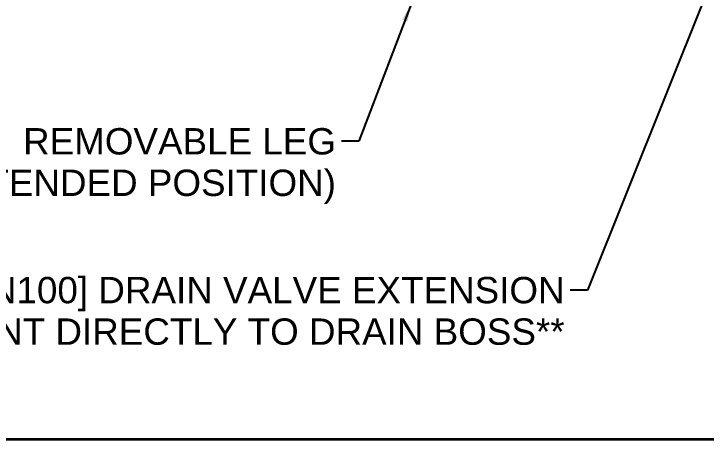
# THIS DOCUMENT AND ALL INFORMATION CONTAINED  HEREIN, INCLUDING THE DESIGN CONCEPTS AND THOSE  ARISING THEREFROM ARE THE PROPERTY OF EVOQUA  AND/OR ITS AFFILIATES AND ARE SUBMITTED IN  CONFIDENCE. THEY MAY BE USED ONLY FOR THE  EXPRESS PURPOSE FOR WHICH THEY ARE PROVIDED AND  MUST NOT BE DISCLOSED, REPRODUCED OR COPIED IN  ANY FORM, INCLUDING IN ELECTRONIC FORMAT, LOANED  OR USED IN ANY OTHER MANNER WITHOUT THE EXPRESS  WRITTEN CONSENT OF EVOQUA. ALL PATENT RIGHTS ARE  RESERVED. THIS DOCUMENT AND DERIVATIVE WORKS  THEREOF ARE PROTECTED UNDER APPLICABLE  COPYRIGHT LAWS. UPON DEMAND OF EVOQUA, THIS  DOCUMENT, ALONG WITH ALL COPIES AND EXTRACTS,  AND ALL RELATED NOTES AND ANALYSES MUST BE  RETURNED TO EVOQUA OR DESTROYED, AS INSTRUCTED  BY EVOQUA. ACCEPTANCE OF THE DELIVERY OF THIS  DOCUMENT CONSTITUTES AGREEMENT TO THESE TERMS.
# Model space of a CAD drawing. Header units: inches. Extents: x 20 to 536, y 8 to 344.
# Drawn here: x 53.2 to 116.3, y 8 to 46.7 of the extents above; entities that cross this region are included whole.
import ezdxf

# ---------------------------------------------------------------- set-up
doc = ezdxf.new("R2010")
doc.units = ezdxf.units.IN
doc.header["$LTSCALE"] = 16
doc.header["$MEASUREMENT"] = 0
doc.layers.get('0').update_dxf_attribs({"lineweight": 25})
doc.layers.add('Border', color=7, linetype='Continuous', lineweight=35)
doc.layers.add('Symbol (ANSI)', color=7, linetype='Continuous', lineweight=25)
doc.styles.add('Standard D-E', font='arial.ttf')
doc.dimstyles.new('in [mm] D-E NeptuneBenson$7', dxfattribs={"dimscale": 16, "dimtxt": 0.15, "dimasz": 0.098425, "dimexe": 0.125, "dimexo": 0.063, "dimgap": 0.031496, "dimtad": 0, "dimtih": 1, "dimtoh": 1, "dimdec": 4, "dimrnd": 1e-08, "dimzin": 3, "dimdsep": 46, "dimlunit": 5, "dimtxsty": 'Standard D-E', "dimcen": 0.09, "dimdle": 0.393701, "dimclrd": 256, "dimclre": 256, "dimclrt": 256, "dimadec": 1, "dimazin": 1, "dimtfac": 1, "dimtofl": 0, "dimtmove": 0, "dimatfit": 3, "dimfxl": 1, "dimfrac": 1, "dimtolj": 1, "dimtzin": 4, "dimlwd": -1, "dimlwe": -1, "dimarcsym": 0})

# ---------------------------------------------------------------- blocks, each defined once
blk = doc.blocks.new('Borders 22x34_D')
at = {"layer": 'Border'}
for q in [(33.5, 0.5), (7.8115, 0.5)]:
    blk.add_line((1.25, 0.5), q, dxfattribs=at)

msp = doc.modelspace()

# ---------------------------------------------------------------- block references
at = {"xscale": 16, "yscale": 16, "zscale": 16}
msp.add_blockref('Borders 22x34_D', (0, 0), dxfattribs=at)

# ---------------------------------------------------------------- texts
at = {"layer": 'Symbol (ANSI)', "char_height": 2.4000001, "attachment_point": 3, "line_spacing_factor": 0.944221, "style": 'Standard D-E'}
for s, insert, width in [('\\fArial|b0|i0;REMOVABLE LEG\\P\\fArial|b0|i0;(EXTENDED POSITION)', (82.53675, 36.31969), 37.4506132), ('\\fArial|b0|i0;4 in [DN100] DRAIN VALVE EXTENSION \\P\\fArial|b0|i0;**MUST MOUNT DIRECTLY TO DRAIN BOSS**', (103.36257, 22.77021), 72.6640296)]:
    msp.add_mtext(s, dxfattribs=dict(at, insert=insert, width=width))

# ---------------------------------------------------------------- leaders
at = {"layer": 'Symbol (ANSI)', "annotation_type": 0, "has_hookline": 1, "hookline_direction": 1}
for points, text_width in [([(120.8641, 60.07669), (105.44131, 21.57021), (103.86651, 21.57021)], 72.42892), ([(89.37583, 47.59631), (84.61549, 35.11969), (83.04069, 35.11969)], 37.11815)]:
    msp.add_leader(points, dimstyle='in [mm] D-E NeptuneBenson$7', override={"dimtad": 0}, dxfattribs=dict(at, text_width=text_width))

doc.saveas('drawing.dxf')
